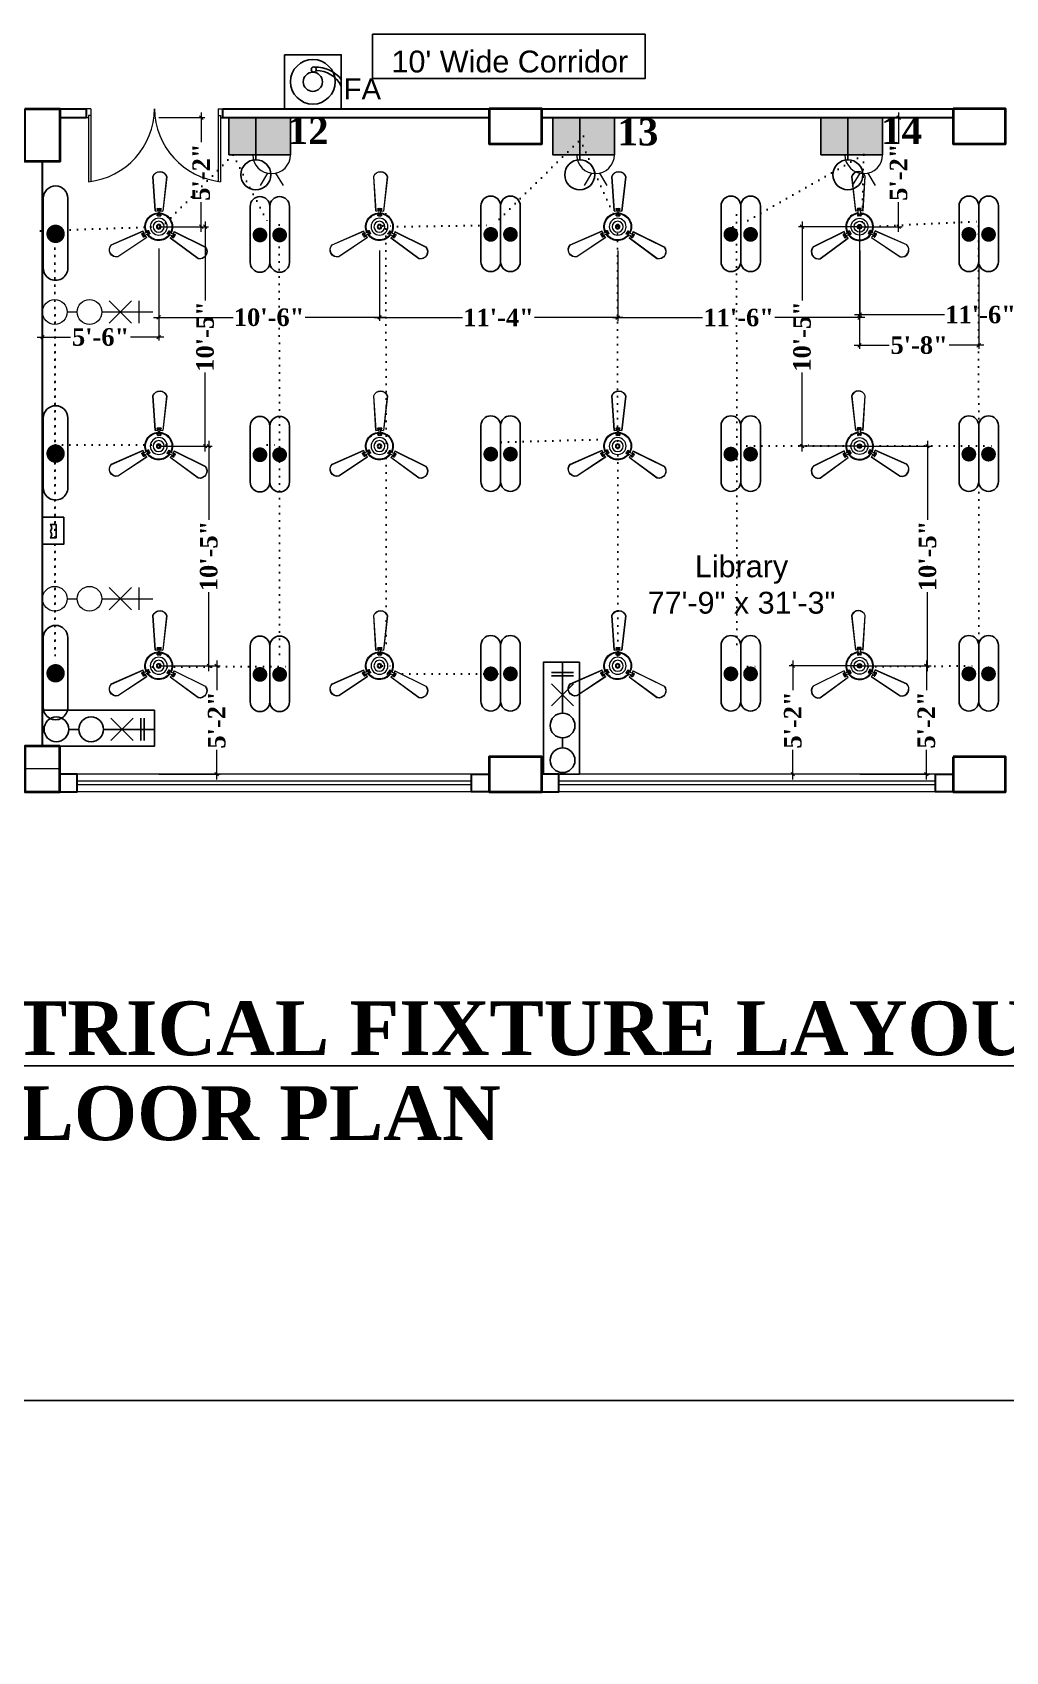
# Model space of a CAD drawing. Header units: inches. Extents: x -12 to 20935469, y -1604 to 24729220.
# Drawn here: x 20824226 to 20824782, y 24642678 to 24643603 of the extents above; entities that cross this region are included whole.
import ezdxf

# ---------------------------------------------------------------- set-up
doc = ezdxf.new("R2010")
doc.units = ezdxf.units.IN
doc.header["$LTSCALE"] = 0.03
doc.header["$MEASUREMENT"] = 0
doc.header["$PDMODE"] = 32
doc.header["$PDSIZE"] = 15
doc.linetypes.add('ACAD_ISO08W100', pattern=[36, 24, -3, 6, -3])
doc.linetypes.add('DOT', pattern=[0.25, 0, -0.25])
for name, color, linetype, lineweight in [('0-elect.fixture-3 fan', 200, 'Continuous', 20), ('2', 7, 'Continuous', 9), ('column', 1, 'Continuous', 40), ('Dimiention', 75, 'Continuous', 18), ('Door', 7, 'Continuous', 18), ('DOUBLE LIGHT', 210, 'Continuous', 0), ('E-CF', 4, 'Continuous', 30), ('Grid Line', 252, 'Continuous', 18), ('line', 7, 'Continuous', 9), ('Main Wall', 7, 'Continuous', 30), ('wind.', 150, 'Continuous', 20)]:
    doc.layers.add(name, color=color, linetype=linetype, lineweight=lineweight)
for name, color, linetype in [('ac 3p', 112, 'Continuous'), ('BL TEXT', 7, 'Continuous'), ('DIM TEXT 2025', 7, 'Continuous'), ('ELECTRICAL FITTINGS', 130, 'Continuous'), ('fire alarm', 10, 'Continuous'), ('H', 154, 'Continuous'), ('QP TEX', 7, 'Continuous'), ('SB TEXT', 215, 'DOT'), ('TEXT', 7, 'Continuous'), ('w', 188, 'DOT')]:
    doc.layers.add(name, color=color, linetype=linetype)
doc.styles.add('2', font='swisscl.ttf')
doc.styles.add('RomanS', font='arial.ttf', dxfattribs={"height": 12})
doc.styles.get("Standard").update_dxf_attribs({"font": 'timesbd.ttf'})
doc.dimstyles.new('arch grid', dxfattribs={"dimtxt": 250, "dimasz": 100, "dimexe": 10, "dimexo": 10, "dimgap": 0.09, "dimtad": 0, "dimdec": 0, "dimzin": 0, "dimdsep": 46, "dimtxsty": 'Standard', "dimblk": 'DOT', "dimcen": 50, "dimdle": 50, "dimclrd": 256, "dimclre": 256, "dimadec": 0, "dimazin": 0, "dimtfac": 1, "dimtdec": 0, "dimtofl": 0, "dimtmove": 0, "dimatfit": 3, "dimldrblk": 'DOT', "dimfxl": 200, "dimfxlon": 1, "dimtolj": 1, "dimtzin": 0, "dimlwd": -1, "dimlwe": -1, "dimarcsym": 1})
doc.dimstyles.new('Standard 8', dxfattribs={"dimtxt": 7, "dimasz": 2, "dimexe": 2, "dimexo": 2, "dimgap": 2, "dimtad": 0, "dimdec": 0, "dimzin": 3, "dimdsep": 46, "dimlunit": 4, "dimtxsty": 'Standard', "dimblk": 'OBLIQUE', "dimcen": 3, "dimdle": 3, "dimclrd": 256, "dimclre": 256, "dimclrt": 256, "dimadec": 0, "dimazin": 0, "dimtfac": 1, "dimtdec": 0, "dimtix": 1, "dimtofl": 0, "dimtmove": 0, "dimatfit": 0, "dimldrblk": 'OBLIQUE', "dimfxl": 1, "dimtolj": 1, "dimtzin": 0, "dimlwd": -1, "dimlwe": -1, "dimarcsym": 0})

# ---------------------------------------------------------------- blocks, each defined once
blk = doc.blocks.new('E-CF')
at = {"layer": '0-elect.fixture-3 fan', "color": 230, "linetype": 'ByBlock', "lineweight": 13, "ltscale": 5}
for p, q in [((-1.45, 6.53), (-2.38, 20.87)), ((-1.35, 6.55), (-2.29, 20.85)), ((3.24, 20.73), (1.65, 6.48)), ((3.34, 20.73), (1.74, 6.45)), ((-19.63, -7.46), (-6.46, -1.71)), ((-19.57, -7.54), (-6.43, -1.8)), ((-4.99, -4.44), (-16.92, -12.4)), ((-4.93, -4.51), (-16.88, -12.49)), ((16.28, -13.26), (4.71, -4.73)), ((16.32, -13.17), (4.78, -4.66)), ((6.34, -2.1), (19.2, -8.44)), ((6.37, -2.01), (19.25, -8.36))]:
    blk.add_line(p, q, dxfattribs=at)
at = {"layer": '0-elect.fixture-3 fan', "color": 232, "linetype": 'ByBlock', "lineweight": 13, "ltscale": 5}
for p, q in [((-0.33, 6.68), (-0.62, 7.28)), ((-0.29, 7.46), (-0.15, 7.2)), ((-0.02, 6.87), (0.23, 7.01)), ((0.48, 7.43), (0.62, 7.18)), ((0.63, 6.66), (0.96, 7.25)), ((-0.35, 5.43), (-0.66, 4.81)), ((-0.35, 4.97), (-0.22, 4.72)), ((0.04, 5.2), (0.29, 5.33)), ((0.42, 4.9), (0.56, 4.65)), ((0.6, 5.41), (0.87, 4.78)), ((-6.08, -2.77), (-6.75, -2.79)), ((-6.68, -3.29), (-6.53, -3.05)), ((-6.31, -3.97), (-6.16, -3.73)), ((-5.94, -3.44), (-6.18, -3.29)), ((-5.62, -3.61), (-6, -4.17)), ((-4.99, -2.18), (-4.57, -1.62)), ((-4.52, -2.55), (-4.76, -2.41)), ((-4.53, -3.01), (-3.84, -2.97)), ((-4.46, -2.08), (-4.31, -1.83)), ((-4.13, -2.78), (-3.98, -2.54)), ((4.38, -3.22), (3.69, -3.14)), ((4.03, -2.81), (3.74, -2.8)), ((4.47, -2.17), (4.18, -2.17)), ((4.47, -2.63), (4.47, -2.91)), ((4.87, -2.41), (4.49, -1.83)), ((5.44, -3.87), (5.79, -4.45)), ((6.19, -4.13), (5.9, -4.12)), ((5.94, -3.05), (6.61, -3.1)), ((5.95, -3.42), (5.94, -3.7)), ((6.6, -3.47), (6.31, -3.46))]:
    blk.add_line(p, q, dxfattribs=at)
at = {"layer": '0-elect.fixture-3 fan', "color": 5, "lineweight": 13}
blk.add_line((0, 0), (0, 0), dxfattribs=at)
at = {"layer": '0-elect.fixture-3 fan', "color": 230, "linetype": 'ByBlock', "lineweight": 13, "ltscale": 5, "extrusion": (0, 0, -1)}
for centre, major_axis, start_param, end_param in [((0.46, 19.91), (-2.12, 2.12), 5.823867, 8.359631), ((0.46, 19.91), (-2.05, 2.05), 5.830329, 8.353169), ((0, 0), (-4.05, 4.05), 5.068563, 7.021343), ((0, 0), (-3.85, 3.85), 5.085186, 7.003917), ((0, 0), (4.72, 4.72), -1.003222, -0.833722), ((0, 0), (-4.05, 4.05), 0.879773, 2.832553), ((0, 0), (-3.85, 3.85), 0.896396, 2.815126), ((0, 0), (4.72, 4.72), -0.690743, -0.521244), ((0, 0), (-4.72, 4.72), 5.068843, 5.238343), ((0, 0), (4.72, 4.72), 3.185569, 3.355068), ((0, 0), (4.05, 4.05), 1.403372, 3.356151), ((0, 0), (-3.85, 3.85), 2.990791, 4.909522), ((0, 0), (4.72, 4.72), 1.403652, 1.573151), ((0, 0), (-4.72, 4.72), 2.66197, 2.831469), ((-17.47, -9.55), (-2.12, 2.12), 3.729471, 6.265236), ((-17.47, -9.55), (-2.05, 2.05), 3.735934, 6.258773), ((17, -10.35), (-2.12, 2.12), 1.635076, 4.170841), ((17, -10.35), (2.05, 2.05), 0.070743, 2.593582)]:
    blk.add_ellipse(centre, major_axis=major_axis, ratio=1, start_param=start_param, end_param=end_param, dxfattribs=at)
at = {"layer": '0-elect.fixture-3 fan', "color": 232, "linetype": 'ByBlock', "lineweight": 13, "ltscale": 5, "extrusion": (0, 0, -1)}
for centre, major_axis, start_param, end_param in [((-0.41, 7.39), (-0.169, 0.169), 5.038692, 7.013305), ((0, 0), (5.4, 5.4), -0.840677, -0.683789), ((-0.22, 7.33), (0.101, 0.101), 3.926991, 10.210176), ((0.11, 6.94), (0.101, 0.101), 3.926991, 10.210176), ((0.55, 7.31), (0.101, 0.101), 3.926991, 10.210176), ((0.75, 7.36), (-0.169, 0.169), 0.887007, 2.86162), ((-0.44, 4.71), (0.169, 0.169), 2.26283, 4.381754), ((-0.28, 4.84), (0.101, 0.101), 3.926991, 10.210176), ((0, 0), (3.17, 3.17), -0.878763, -0.645703), ((-2.18, 6.1), (-1.37, 1.37), 2.052913, 2.705807), ((0.17, 5.27), (0.101, 0.101), 3.926991, 10.210176), ((0.49, 4.78), (0.101, 0.101), 3.926991, 10.210176), ((2.58, 5.99), (1.46, 1.46), 3.643048, 4.257264), ((0.66, 4.68), (0.169, 0.169), 0.376965, 2.49589), ((-6.75, -3.02), (0.169, 0.169), 3.505001, 5.479614), ((0, 0), (-5.4, 5.4), 4.91891, 5.075797), ((-6.6, -3.17), (0.101, 0.101), 3.926991, 10.210176), ((-6.19, -4.04), (0.169, 0.169), 1.373501, 3.348114), ((-6.24, -3.85), (0.101, 0.101), 3.926991, 10.210176), ((-6.06, -3.36), (0.101, 0.101), 3.926991, 10.210176), ((-6.47, -0.75), (1.46, 1.46), 1.548653, 2.162869), ((-4.19, -4.93), (-1.37, 1.37), 6.241703, 6.894597), ((-4.64, -2.48), (-0.101, 0.101), 5.497787, 11.780972), ((-4.38, -1.76), (-0.169, 0.169), 6.136552, 8.255476), ((-4.38, -1.96), (-0.101, 0.101), 5.497787, 11.780972), ((-4.05, -2.66), (0.101, 0.101), 3.926991, 10.210176), ((0, 0), (-3.17, 3.17), 4.880824, 5.113884), ((-3.86, -2.73), (0.169, 0.169), 0.168435, 2.287359), ((3.72, -2.9), (0.169, 0.169), 2.471361, 4.590285), ((0, 0), (-3.17, 3.17), 2.786429, 3.019489), ((3.89, -2.81), (0.101, 0.101), 3.926991, 10.210176), ((4.29, -1.97), (-0.169, 0.169), 5.928021, 8.046946), ((4.33, -2.17), (0.101, 0.101), 3.926991, 10.210176), ((4.47, -2.77), (0.101, 0.101), 3.926991, 10.210176), ((3.89, -5.22), (-1.46, 1.46), 1.025054, 1.63927), ((6.36, -1.16), (1.37, 1.37), 2.576511, 3.229406), ((6, -4.32), (-0.169, 0.169), 2.981402, 4.956015), ((5.95, -3.56), (-0.101, 0.101), 5.497787, 11.780972), ((6.05, -4.13), (0.101, 0.101), 3.926991, 10.210176), ((0, 0), (-5.4, 5.4), 2.824515, 2.981402), ((6.45, -3.47), (-0.101, 0.101), 5.497787, 11.780972), ((6.6, -3.33), (-0.169, 0.169), 0.849902, 2.824515)]:
    blk.add_ellipse(centre, major_axis=major_axis, ratio=1, start_param=start_param, end_param=end_param, dxfattribs=at)
at = {"layer": '0-elect.fixture-3 fan', "linetype": 'ByBlock', "lineweight": 13, "ltscale": 5, "extrusion": (0, 0, -1)}
blk.add_ellipse((0.01, 0.03), major_axis=(-2.47, 2.47), ratio=1, start_param=5.497787, end_param=11.780972, dxfattribs=at)
at = {"layer": '0-elect.fixture-3 fan', "color": 200, "linetype": 'ByBlock', "lineweight": 13, "ltscale": 5, "extrusion": (0, 0, -1)}
blk.add_ellipse((0, 0), major_axis=(-1.61, 1.61), ratio=1, start_param=5.497787, end_param=11.780972, dxfattribs=at)
at = {"layer": '0-elect.fixture-3 fan', "color": 190, "linetype": 'ByBlock', "lineweight": 13, "ltscale": 5, "extrusion": (0, 0, -1)}
for major_axis, start_param, end_param in [((0.666, 0.666), 3.926991, 10.210176), ((-0.461, 0.461), 5.497787, 11.780972)]:
    blk.add_ellipse((0, 0), major_axis=major_axis, ratio=1, start_param=start_param, end_param=end_param, dxfattribs=at)
blk = doc.blocks.new('_Oblique')
at = {"color": 0, "linetype": 'ByBlock', "lineweight": -2}
blk.add_line((-0.5, -0.5), (0.5, 0.5), dxfattribs=at)
blk = doc.blocks.new('*D288')
at = {"layer": 'Defpoints', "color": 0, "transparency": 16777216}
for p in [(20824698.34, 24643553.9), (20824720.63, 24643553.9), (20824698.34, 24643491.61)]:
    blk.add_point(p, dxfattribs=at)
at = {"layer": 'DIM TEXT 2025', "lineweight": 0, "transparency": 16777216}
for p, q in [((20824720.63, 24643556.9), (20824720.63, 24643539.87)), ((20824698.34, 24643553.9), (20824722.63, 24643553.9)), ((20824720.63, 24643488.61), (20824720.63, 24643505.64)), ((20824698.34, 24643491.61), (20824722.63, 24643491.61))]:
    blk.add_line(p, q, dxfattribs=at)
at = {"layer": 'DIM TEXT 2025', "lineweight": 0, "transparency": 16777216, "xscale": 2, "yscale": 2, "zscale": 2}
for p, rotation in [((20824720.63, 24643553.9), 90), ((20824720.63, 24643491.61), 270)]:
    blk.add_blockref('_Oblique', p, dxfattribs=dict(at, rotation=rotation))
at = {"layer": 'DIM TEXT 2025', "lineweight": 0, "transparency": 16777216, "insert": (20824720.63, 24643522.75), "char_height": 10, "attachment_point": 5, "rotation": 90}
blk.add_mtext('\\A1;5\'-2"', dxfattribs=at)
blk = doc.blocks.new('*D289')
at = {"layer": 'Defpoints', "color": 0, "transparency": 16777216}
for p in [(20824698.34, 24643366.3), (20824698.34, 24643240.82), (20824737.17, 24643240.82)]:
    blk.add_point(p, dxfattribs=at)
at = {"layer": 'DIM TEXT 2025', "lineweight": 0, "transparency": 16777216}
for p, q in [((20824698.34, 24643366.3), (20824739.17, 24643366.3)), ((20824737.17, 24643369.3), (20824737.17, 24643324.13)), ((20824737.17, 24643237.82), (20824737.17, 24643282.98)), ((20824698.34, 24643240.82), (20824739.17, 24643240.82))]:
    blk.add_line(p, q, dxfattribs=at)
at = {"layer": 'DIM TEXT 2025', "lineweight": 0, "transparency": 16777216, "xscale": 2, "yscale": 2, "zscale": 2}
for p, rotation in [((20824737.17, 24643366.3), 90), ((20824737.17, 24643240.82), 270)]:
    blk.add_blockref('_Oblique', p, dxfattribs=dict(at, rotation=rotation))
at = {"layer": 'DIM TEXT 2025', "lineweight": 0, "transparency": 16777216, "insert": (20824737.17, 24643303.56), "char_height": 10, "attachment_point": 5, "rotation": 90}
blk.add_mtext('\\A1;10\'-5"', dxfattribs=at)
blk = doc.blocks.new('*D176')
at = {"layer": 'Defpoints', "color": 0, "transparency": 16777216}
for p in [(20824698.34, 24643240.82), (20824698.59, 24643178.92), (20824736.49, 24643178.92)]:
    blk.add_point(p, dxfattribs=at)
at = {"layer": 'DIM TEXT 2025', "lineweight": 0, "transparency": 16777216}
for p, q in [((20824736.49, 24643243.82), (20824736.49, 24643226.98)), ((20824698.34, 24643240.82), (20824738.49, 24643240.82)), ((20824736.49, 24643175.92), (20824736.49, 24643192.75)), ((20824698.59, 24643178.92), (20824738.49, 24643178.92))]:
    blk.add_line(p, q, dxfattribs=at)
at = {"layer": 'DIM TEXT 2025', "lineweight": 0, "transparency": 16777216, "xscale": 2, "yscale": 2, "zscale": 2}
for p, rotation in [((20824736.49, 24643240.82), 90), ((20824736.49, 24643178.92), 270)]:
    blk.add_blockref('_Oblique', p, dxfattribs=dict(at, rotation=rotation))
at = {"layer": 'DIM TEXT 2025', "lineweight": 0, "transparency": 16777216, "insert": (20824736.49, 24643209.87), "char_height": 10, "attachment_point": 5, "rotation": 90}
blk.add_mtext('\\A1;5\'-2"', dxfattribs=at)
blk = doc.blocks.new('*D177')
at = {"layer": 'Defpoints', "color": 0, "transparency": 16777216}
for p in [(20824698.34, 24643491.61), (20824766.35, 24643491.61), (20824766.35, 24643423.92)]:
    blk.add_point(p, dxfattribs=at)
at = {"layer": 'DIM TEXT 2025', "lineweight": 0, "transparency": 16777216}
for p, q in [((20824698.34, 24643491.61), (20824698.34, 24643421.92)), ((20824766.35, 24643491.61), (20824766.35, 24643421.92)), ((20824695.34, 24643423.92), (20824715.23, 24643423.92)), ((20824769.35, 24643423.92), (20824749.46, 24643423.92))]:
    blk.add_line(p, q, dxfattribs=at)
at = {"layer": 'DIM TEXT 2025', "lineweight": 0, "transparency": 16777216, "xscale": 2, "yscale": 2, "zscale": 2, "rotation": 180}
blk.add_blockref('_Oblique', (20824698.34, 24643423.92), dxfattribs=at)
at = {"layer": 'DIM TEXT 2025', "lineweight": 0, "transparency": 16777216, "xscale": 2, "yscale": 2, "zscale": 2}
blk.add_blockref('_Oblique', (20824766.35, 24643423.92), dxfattribs=at)
at = {"layer": 'DIM TEXT 2025', "lineweight": 0, "transparency": 16777216, "insert": (20824732.34, 24643423.92), "char_height": 10, "attachment_point": 5}
blk.add_mtext('\\A1;5\'-8"', dxfattribs=at)
blk = doc.blocks.new('*D178')
at = {"layer": 'Defpoints', "color": 0, "transparency": 16777216}
for p in [(20824698.42, 24643491.65), (20824665.53, 24643366.3), (20824698.4, 24643366.3)]:
    blk.add_point(p, dxfattribs=at)
at = {"layer": 'DIM TEXT 2025', "lineweight": 0, "transparency": 16777216}
for p, q in [((20824665.53, 24643494.65), (20824665.53, 24643449.55)), ((20824698.42, 24643491.65), (20824663.53, 24643491.65)), ((20824665.53, 24643363.3), (20824665.53, 24643408.4)), ((20824698.4, 24643366.3), (20824663.53, 24643366.3))]:
    blk.add_line(p, q, dxfattribs=at)
at = {"layer": 'DIM TEXT 2025', "lineweight": 0, "transparency": 16777216, "xscale": 2, "yscale": 2, "zscale": 2}
for p, rotation in [((20824665.53, 24643491.65), 90), ((20824665.53, 24643366.3), 270)]:
    blk.add_blockref('_Oblique', p, dxfattribs=dict(at, rotation=rotation))
at = {"layer": 'DIM TEXT 2025', "lineweight": 0, "transparency": 16777216, "insert": (20824665.53, 24643428.97), "char_height": 10, "attachment_point": 5, "rotation": 90}
blk.add_mtext('\\A1;10\'-5"', dxfattribs=at)
blk = doc.blocks.new('*D179')
at = {"layer": 'Defpoints', "color": 0, "transparency": 16777216}
for p in [(20824698.4, 24643240.82), (20824660.25, 24643178.92), (20824698.15, 24643178.92)]:
    blk.add_point(p, dxfattribs=at)
at = {"layer": 'DIM TEXT 2025', "lineweight": 0, "transparency": 16777216}
for p, q in [((20824660.25, 24643243.82), (20824660.25, 24643226.98)), ((20824698.4, 24643240.82), (20824658.25, 24643240.82)), ((20824660.25, 24643175.92), (20824660.25, 24643192.75)), ((20824698.15, 24643178.92), (20824658.25, 24643178.92))]:
    blk.add_line(p, q, dxfattribs=at)
at = {"layer": 'DIM TEXT 2025', "lineweight": 0, "transparency": 16777216, "xscale": 2, "yscale": 2, "zscale": 2}
for p, rotation in [((20824660.25, 24643240.82), 90), ((20824660.25, 24643178.92), 270)]:
    blk.add_blockref('_Oblique', p, dxfattribs=dict(at, rotation=rotation))
at = {"layer": 'DIM TEXT 2025', "lineweight": 0, "transparency": 16777216, "insert": (20824660.25, 24643209.87), "char_height": 10, "attachment_point": 5, "rotation": 90}
blk.add_mtext('\\A1;5\'-2"', dxfattribs=at)
blk = doc.blocks.new('*D318')
at = {"layer": 'Defpoints', "color": 0, "transparency": 16777216}
for p in [(20824298.25, 24643491.61), (20824298.25, 24643366.3), (20824324.74, 24643366.3)]:
    blk.add_point(p, dxfattribs=at)
at = {"layer": 'DIM TEXT 2025', "lineweight": 0, "transparency": 16777216}
for p, q in [((20824324.74, 24643494.61), (20824324.74, 24643449.53)), ((20824298.25, 24643491.61), (20824326.74, 24643491.61)), ((20824324.74, 24643363.3), (20824324.74, 24643408.38)), ((20824298.25, 24643366.3), (20824326.74, 24643366.3))]:
    blk.add_line(p, q, dxfattribs=at)
at = {"layer": 'DIM TEXT 2025', "lineweight": 0, "transparency": 16777216, "xscale": 2, "yscale": 2, "zscale": 2}
for p, rotation in [((20824324.74, 24643491.61), 90), ((20824324.74, 24643366.3), 270)]:
    blk.add_blockref('_Oblique', p, dxfattribs=dict(at, rotation=rotation))
at = {"layer": 'DIM TEXT 2025', "lineweight": 0, "transparency": 16777216, "insert": (20824324.74, 24643428.95), "char_height": 10, "attachment_point": 5, "rotation": 90}
blk.add_mtext('\\A1;10\'-5"', dxfattribs=at)
blk = doc.blocks.new('*D319')
at = {"layer": 'Defpoints', "color": 0, "transparency": 16777216}
for p in [(20824298.25, 24643366.3), (20824298.25, 24643240.82), (20824326.85, 24643240.82)]:
    blk.add_point(p, dxfattribs=at)
at = {"layer": 'DIM TEXT 2025', "lineweight": 0, "transparency": 16777216}
for p, q in [((20824298.25, 24643366.3), (20824328.85, 24643366.3)), ((20824326.85, 24643369.3), (20824326.85, 24643324.13)), ((20824326.85, 24643237.82), (20824326.85, 24643282.98)), ((20824298.25, 24643240.82), (20824328.85, 24643240.82))]:
    blk.add_line(p, q, dxfattribs=at)
at = {"layer": 'DIM TEXT 2025', "lineweight": 0, "transparency": 16777216, "xscale": 2, "yscale": 2, "zscale": 2}
for p, rotation in [((20824326.85, 24643366.3), 90), ((20824326.85, 24643240.82), 270)]:
    blk.add_blockref('_Oblique', p, dxfattribs=dict(at, rotation=rotation))
at = {"layer": 'DIM TEXT 2025', "lineweight": 0, "transparency": 16777216, "insert": (20824326.85, 24643303.56), "char_height": 10, "attachment_point": 5, "rotation": 90}
blk.add_mtext('\\A1;10\'-5"', dxfattribs=at)
blk = doc.blocks.new('*D243')
at = {"layer": 'Defpoints', "color": 0, "transparency": 16777216}
for p in [(20824298.25, 24643240.82), (20824298.25, 24643178.92), (20824331.36, 24643178.92)]:
    blk.add_point(p, dxfattribs=at)
at = {"layer": 'DIM TEXT 2025', "lineweight": 0, "transparency": 16777216}
for p, q in [((20824331.36, 24643243.82), (20824331.36, 24643226.98)), ((20824298.25, 24643240.82), (20824333.36, 24643240.82)), ((20824331.36, 24643175.92), (20824331.36, 24643192.75)), ((20824298.25, 24643178.92), (20824333.36, 24643178.92))]:
    blk.add_line(p, q, dxfattribs=at)
at = {"layer": 'DIM TEXT 2025', "lineweight": 0, "transparency": 16777216, "xscale": 2, "yscale": 2, "zscale": 2}
for p, rotation in [((20824331.36, 24643240.82), 90), ((20824331.36, 24643178.92), 270)]:
    blk.add_blockref('_Oblique', p, dxfattribs=dict(at, rotation=rotation))
at = {"layer": 'DIM TEXT 2025', "lineweight": 0, "transparency": 16777216, "insert": (20824331.36, 24643209.87), "char_height": 10, "attachment_point": 5, "rotation": 90}
blk.add_mtext('\\A1;5\'-2"', dxfattribs=at)
blk = doc.blocks.new('*D244')
at = {"layer": 'Defpoints', "color": 0, "transparency": 16777216}
for p in [(20824298.25, 24643553.94), (20824322.54, 24643553.94), (20824298.25, 24643491.61)]:
    blk.add_point(p, dxfattribs=at)
at = {"layer": 'DIM TEXT 2025', "lineweight": 0, "transparency": 16777216}
for p, q in [((20824322.54, 24643556.94), (20824322.54, 24643539.89)), ((20824298.25, 24643553.94), (20824324.54, 24643553.94)), ((20824322.54, 24643488.61), (20824322.54, 24643505.66)), ((20824298.25, 24643491.61), (20824324.54, 24643491.61))]:
    blk.add_line(p, q, dxfattribs=at)
at = {"layer": 'DIM TEXT 2025', "lineweight": 0, "transparency": 16777216, "xscale": 2, "yscale": 2, "zscale": 2}
for p, rotation in [((20824322.54, 24643553.94), 90), ((20824322.54, 24643491.61), 270)]:
    blk.add_blockref('_Oblique', p, dxfattribs=dict(at, rotation=rotation))
at = {"layer": 'DIM TEXT 2025', "lineweight": 0, "transparency": 16777216, "insert": (20824322.54, 24643522.78), "char_height": 10, "attachment_point": 5, "rotation": 90}
blk.add_mtext('\\A1;5\'-2"', dxfattribs=at)
blk = doc.blocks.new('*D49')
at = {"layer": 'Defpoints', "color": 0, "transparency": 16777216}
for p in [(20824231.87, 24643479.13), (20824298.25, 24643479.13), (20824231.87, 24643428.58)]:
    blk.add_point(p, dxfattribs=at)
at = {"layer": 'DIM TEXT 2025', "lineweight": 0, "transparency": 16777216}
for p, q in [((20824231.87, 24643479.13), (20824231.87, 24643426.58)), ((20824298.25, 24643479.13), (20824298.25, 24643426.58)), ((20824228.87, 24643428.58), (20824247.95, 24643428.58)), ((20824301.25, 24643428.58), (20824282.18, 24643428.58))]:
    blk.add_line(p, q, dxfattribs=at)
at = {"layer": 'DIM TEXT 2025', "lineweight": 0, "transparency": 16777216, "xscale": 2, "yscale": 2, "zscale": 2, "rotation": 180}
blk.add_blockref('_Oblique', (20824231.87, 24643428.58), dxfattribs=at)
at = {"layer": 'DIM TEXT 2025', "lineweight": 0, "transparency": 16777216, "xscale": 2, "yscale": 2, "zscale": 2}
blk.add_blockref('_Oblique', (20824298.25, 24643428.58), dxfattribs=at)
at = {"layer": 'DIM TEXT 2025', "lineweight": 0, "transparency": 16777216, "insert": (20824265.06, 24643428.58), "char_height": 10, "attachment_point": 5}
blk.add_mtext('\\A1;5\'-6"', dxfattribs=at)
blk = doc.blocks.new('*D246')
at = {"layer": 'Defpoints', "color": 0, "transparency": 16777216}
for p in [(20824298.25, 24643478.03), (20824424.25, 24643478.03), (20824424.25, 24643439.84)]:
    blk.add_point(p, dxfattribs=at)
at = {"layer": 'DIM TEXT 2025', "lineweight": 0, "transparency": 16777216}
for p, q in [((20824298.25, 24643478.03), (20824298.25, 24643437.84)), ((20824424.25, 24643478.03), (20824424.25, 24643437.84)), ((20824295.25, 24643439.84), (20824340.67, 24643439.84)), ((20824427.25, 24643439.84), (20824381.83, 24643439.84))]:
    blk.add_line(p, q, dxfattribs=at)
at = {"layer": 'DIM TEXT 2025', "lineweight": 0, "transparency": 16777216, "xscale": 2, "yscale": 2, "zscale": 2, "rotation": 180}
blk.add_blockref('_Oblique', (20824298.25, 24643439.84), dxfattribs=at)
at = {"layer": 'DIM TEXT 2025', "lineweight": 0, "transparency": 16777216, "xscale": 2, "yscale": 2, "zscale": 2}
blk.add_blockref('_Oblique', (20824424.25, 24643439.84), dxfattribs=at)
at = {"layer": 'DIM TEXT 2025', "lineweight": 0, "transparency": 16777216, "insert": (20824361.25, 24643439.84), "char_height": 10, "attachment_point": 5}
blk.add_mtext('\\A1;10\'-6"', dxfattribs=at)
blk = doc.blocks.new('*D247')
at = {"layer": 'Defpoints', "color": 0, "transparency": 16777216}
for p in [(20824424.25, 24643478.03), (20824560.25, 24643478.03), (20824560.25, 24643439.8)]:
    blk.add_point(p, dxfattribs=at)
at = {"layer": 'DIM TEXT 2025', "lineweight": 0, "transparency": 16777216}
for p, q in [((20824424.25, 24643478.03), (20824424.25, 24643437.8)), ((20824560.25, 24643478.03), (20824560.25, 24643437.8)), ((20824421.25, 24643439.8), (20824471.67, 24643439.8)), ((20824563.25, 24643439.8), (20824512.83, 24643439.8))]:
    blk.add_line(p, q, dxfattribs=at)
at = {"layer": 'DIM TEXT 2025', "lineweight": 0, "transparency": 16777216, "xscale": 2, "yscale": 2, "zscale": 2, "rotation": 180}
blk.add_blockref('_Oblique', (20824424.25, 24643439.8), dxfattribs=at)
at = {"layer": 'DIM TEXT 2025', "lineweight": 0, "transparency": 16777216, "xscale": 2, "yscale": 2, "zscale": 2}
blk.add_blockref('_Oblique', (20824560.25, 24643439.8), dxfattribs=at)
at = {"layer": 'DIM TEXT 2025', "lineweight": 0, "transparency": 16777216, "insert": (20824492.25, 24643439.8), "char_height": 10, "attachment_point": 5}
blk.add_mtext('\\A1;11\'-4"', dxfattribs=at)
blk = doc.blocks.new('*D50')
at = {"layer": 'Defpoints', "color": 0, "transparency": 16777216}
for p in [(20824560.25, 24643478.03), (20824698.4, 24643478.03), (20824698.4, 24643439.7)]:
    blk.add_point(p, dxfattribs=at)
at = {"layer": 'DIM TEXT 2025', "lineweight": 0, "transparency": 16777216}
for p, q in [((20824560.25, 24643478.03), (20824560.25, 24643437.7)), ((20824698.4, 24643478.03), (20824698.4, 24643437.7)), ((20824557.25, 24643439.7), (20824608.75, 24643439.7)), ((20824701.4, 24643439.7), (20824649.9, 24643439.7))]:
    blk.add_line(p, q, dxfattribs=at)
at = {"layer": 'DIM TEXT 2025', "lineweight": 0, "transparency": 16777216, "xscale": 2, "yscale": 2, "zscale": 2, "rotation": 180}
blk.add_blockref('_Oblique', (20824560.25, 24643439.7), dxfattribs=at)
at = {"layer": 'DIM TEXT 2025', "lineweight": 0, "transparency": 16777216, "xscale": 2, "yscale": 2, "zscale": 2}
blk.add_blockref('_Oblique', (20824698.4, 24643439.7), dxfattribs=at)
at = {"layer": 'DIM TEXT 2025', "lineweight": 0, "transparency": 16777216, "insert": (20824629.33, 24643439.7), "char_height": 10, "attachment_point": 5}
blk.add_mtext('\\A1;11\'-6"', dxfattribs=at)
blk = doc.blocks.new('*D248')
at = {"layer": 'Defpoints', "color": 0, "transparency": 16777216}
for p in [(20824698.42, 24643478.06), (20824836.49, 24643478.03), (20824836.49, 24643441.4)]:
    blk.add_point(p, dxfattribs=at)
at = {"layer": 'DIM TEXT 2025', "lineweight": 0, "transparency": 16777216}
for p, q in [((20824698.42, 24643478.06), (20824698.42, 24643439.4)), ((20824836.49, 24643478.03), (20824836.49, 24643439.4)), ((20824695.42, 24643441.4), (20824746.88, 24643441.4)), ((20824839.49, 24643441.4), (20824788.03, 24643441.4))]:
    blk.add_line(p, q, dxfattribs=at)
at = {"layer": 'DIM TEXT 2025', "lineweight": 0, "transparency": 16777216, "xscale": 2, "yscale": 2, "zscale": 2, "rotation": 180}
blk.add_blockref('_Oblique', (20824698.42, 24643441.4), dxfattribs=at)
at = {"layer": 'DIM TEXT 2025', "lineweight": 0, "transparency": 16777216, "xscale": 2, "yscale": 2, "zscale": 2}
blk.add_blockref('_Oblique', (20824836.49, 24643441.4), dxfattribs=at)
at = {"layer": 'DIM TEXT 2025', "lineweight": 0, "transparency": 16777216, "insert": (20824767.45, 24643441.4), "char_height": 10, "attachment_point": 5}
blk.add_mtext('\\A1;11\'-6"', dxfattribs=at)
blk = doc.blocks.new('FDDF')
at = {"layer": 'line', "color": 6, "linetype": 'Continuous', "lineweight": 25, "ltscale": 50}
for p, q in [((7351582.6, 3307777.3), (7351582.6, 3307351.8)), ((7351732.3, 3307777.3), (7351732.3, 3307351.8))]:
    blk.add_line(p, q, dxfattribs=at)
at = {"layer": 'line', "color": 6, "linetype": 'Continuous', "lineweight": 40, "ltscale": 50, "const_width": 56.1}
blk.add_lwpolyline([(7351657.4, 3307596.9, 1), (7351657.4, 3307540.8, 1)], format="xyb", close=True, dxfattribs=at)
at = {"layer": 'line', "color": 6, "linetype": 'Continuous', "lineweight": 25, "ltscale": 50}
for centre, start, end in [((7351657.4, 3307777.3), 0, 180), ((7351657.4, 3307351.8), 180, 0)]:
    blk.add_arc(centre, 74.8, start, end, dxfattribs=at)
blk = doc.blocks.new('GGGGTG')
at = {"layer": 'line', "color": 5, "lineweight": -3, "xscale": -0.05365266185709679, "yscale": 0.05365266185709679, "zscale": 0.05365266185709679, "rotation": 270}
for p in [(11622999.06, 1222003.23), (11622999.06, 1221995.2)]:
    blk.add_blockref('FDDF', p, dxfattribs=at)
blk = doc.blocks.new('bulb')
at = {"layer": 'line', "color": 4, "lineweight": 25, "ltscale": 50}
for p, q in [((20823168.7, 24658803.9), (20823168.7, 24658777.6)), ((20823168.7, 24658790.8), (20823209.9, 24658790.8))]:
    blk.add_line(p, q, dxfattribs=at)
blk.add_circle((20823224.6, 24658790.8), 14.7, dxfattribs=at)
blk = doc.blocks.new('fgftrfteter')
at = {"layer": 'Dimiention', "color": 4, "ltscale": 50}
for p, q in [((4580895, 2288123), (4580808, 2288269)), ((4580989, 2288123), (4581076, 2288269)), ((4580720, 2287906), (4581164, 2287906))]:
    blk.add_line(p, q, dxfattribs=at)
blk.add_arc((4580942, 2287906), 222, 0, 180, dxfattribs=at)
blk = doc.blocks.new('2PIN')
at = {"layer": 'H', "true_color": 0x000000, "transparency": 33554567}
h = blk.add_hatch(color=18, dxfattribs=at)
h.dxf.hatch_style = 1
h.paths.add_polyline_path([(20823027, 24658981.2), (20822972.3, 24658981.2), (20822972.3, 24658948.3), (20823027, 24658948.3)])
blk.add_lwpolyline([(20822972.3, 24658981.2), (20823027, 24658981.2), (20823027, 24658948.3), (20822972.3, 24658948.3)], close=True)
at = {"layer": '2', "color": 6, "lineweight": 25, "transparency": 33554648, "xscale": 0.07559514081214198, "yscale": 0.07559514081214198, "zscale": 0.07559514081214198}
blk.add_blockref('fgftrfteter', (20476692.1, 24486026.6), dxfattribs=at)
blk = doc.blocks.new('gy')
at = {"layer": 'Dimiention', "color": 18, "ltscale": 50, "true_color": 0x000000}
for p, q in [((3543696.38, 5183214.14), (3543682.58, 5183214.14)), ((3543686.26, 5183217.13), (3543686.26, 5183211.14)), ((3543688.4, 5183217.13), (3543694.39, 5183211.14)), ((3543694.39, 5183217.13), (3543688.4, 5183211.14)), ((3543705.77, 5183214.14), (3543703.06, 5183214.14))]:
    blk.add_line(p, q, dxfattribs=at)
for centre in [(3543699.72, 5183214.14), (3543709.11, 5183214.14)]:
    blk.add_circle(centre, 3.34, dxfattribs=at)
blk = doc.blocks.new('ethernet port')
at = {"layer": 'ELECTRICAL FITTINGS'}
blk.add_lwpolyline([(-5056.1, -4355.3), (-4966.7, -4355.3), (-4966.7, -4426.7), (-5056.1, -4426.7)], close=True, dxfattribs=at)
blk.add_lwpolyline([(-5032, -4401.1), (-5032, -4381.4), (-4986.9, -4381.4), (-4986.9, -4401.1)], dxfattribs=at)
for centre in [(-5020.7, -4410.9), (-4998.2, -4410.9)]:
    blk.add_arc(centre, 15, 41.1385, 138.8615, dxfattribs=at)
blk = doc.blocks.new('GRID')
at = {"layer": 'Grid Line', "color": 252, "linetype": 'ACAD_ISO08W100', "lineweight": 9, "ltscale": 80, "true_color": 0x939598}
blk.add_line((20820332.25, 24638499.48), (20819943.28, 24638499.48), dxfattribs=at)
blk = doc.blocks.new('ac 3p')
at = {"layer": 'ac 3p', "ltscale": 50}
for p, q in [((20827075.99, 24655115.55), (20827063.34, 24655128.19)), ((20827063.34, 24655115.55), (20827075.99, 24655128.19)), ((20827080.5, 24655115.55), (20827080.5, 24655128.19)), ((20827082.29, 24655115.55), (20827082.29, 24655128.19)), ((20827039.31, 24655121.87), (20827045.02, 24655121.87)), ((20827059.14, 24655121.87), (20827088.28, 24655121.87))]:
    blk.add_line(p, q, dxfattribs=at)
at = {"layer": 'ac 3p'}
blk.add_lwpolyline([(20827024.29, 24655132.76), (20827088.25, 24655132.76), (20827088.25, 24655112.25), (20827024.29, 24655112.25)], close=True, dxfattribs=at)
at = {"layer": 'ac 3p', "ltscale": 50}
for centre in [(20827032.25, 24655121.87), (20827052.08, 24655121.87)]:
    blk.add_circle(centre, 7.06, dxfattribs=at)
blk = doc.blocks.new('fire alrm')
at = {"layer": 'fire alarm'}
blk.add_lwpolyline([(20824372.37, 24663295.02), (20824404.8, 24663295.02), (20824404.8, 24663264.04), (20824372.37, 24663264.04)], close=True, dxfattribs=at)
at = {"layer": 'fire alarm', "ltscale": 50}
for centre, radius in [((20824388.59, 24663279.53), 12.75), ((20824388.58, 24663279.53), 5.49)]:
    blk.add_circle(centre, radius, dxfattribs=at)
at = {"layer": 'fire alarm'}
blk.add_circle((20824389.11, 24663286.53), 1.46, dxfattribs=at)
for centre, radius, start, end in [((20824390.38, 24663269.56), 18.31, 38.0837, 92.10277), ((20824390.4, 24663269.89), 16.11, 26.61592, 89.70005)]:
    blk.add_arc(centre, radius, start, end, dxfattribs=at)
at = {"insert": (20824406.14, 24663281.42), "char_height": 12, "attachment_point": 1, "style": 'RomanS'}
blk.add_mtext_dynamic_manual_height_columns('FA', width=21.6697, gutter_width=60, heights=[0], dxfattribs=at)
blk = doc.blocks.new('*D363')
at = {"ltscale": 50, "transparency": 16777216}
for p, q in [((3479.24, 24649574.13), (3479.24, 24649400.75)), ((3479.42, 24649524.13), (3469.24, 24649524.13)), ((3479.42, 24649400.75), (3469.24, 24649400.75)), ((3479.24, 24649400.75), (3479.24, 8350.74))]:
    blk.add_line(p, q, dxfattribs=at)
at = {"layer": 'Defpoints', "color": 0, "ltscale": 50, "transparency": 16777216}
for p in [(20846678.15, 24649524.13), (3479.24, 24649400.75), (20846678.15, 24649400.75)]:
    blk.add_point(p, dxfattribs=at)
at = {"ltscale": 50, "transparency": 16777216, "xscale": 100, "yscale": 100, "zscale": 100}
for p, rotation in [((3479.24, 24649524.13), 90), ((3479.24, 24649400.75), 270)]:
    blk.add_blockref('_Oblique', p, dxfattribs=dict(at, rotation=rotation))
at = {"color": 0, "ltscale": 50, "transparency": 16777216, "insert": (3479.24, 3397.61), "char_height": 250, "attachment_point": 5, "rotation": 90}
blk.add_mtext('\\A1;{\\H8.57143x;300mm}', dxfattribs=at)
blk = doc.blocks.new('_Dot')
at = {"color": 0, "linetype": 'ByBlock', "lineweight": -2}
blk.add_line((-0.5, 0), (-1, 0), dxfattribs=at)
at = {"color": 0, "linetype": 'ByBlock', "const_width": 0.5}
blk.add_lwpolyline([(-0.25, 0, 1), (0.25, 0, 1)], format="xyb", close=True, dxfattribs=at)

msp = doc.modelspace()

# ---------------------------------------------------------------- linework, layer by layer
for p, q in [((20824251.73, 24643168.92), (20824251.73, 24643168.92)), ((20824526.73, 24643168.92), (20824526.73, 24643168.92))]:
    msp.add_line(p, q)
msp.add_lwpolyline([(20824420.34, 24643601.52), (20824575.92, 24643601.52), (20824575.92, 24643576.26), (20824420.34, 24643576.26)], close=True)
at = {"layer": 'column', "lineweight": 40, "ltscale": 20}
for points in [[(20824221.87, 24643558.91), (20824241.87, 24643558.91), (20824241.87, 24643528.91), (20824221.87, 24643528.91)], [(20824486.87, 24643558.91), (20824486.87, 24643538.91), (20824516.87, 24643538.91), (20824516.87, 24643558.91)], [(20824751.73, 24643558.91), (20824751.73, 24643538.91), (20824781.73, 24643538.91), (20824781.73, 24643558.91)], [(20824241.87, 24643194.92), (20824221.87, 24643194.92), (20824221.87, 24643168.92), (20824241.87, 24643168.92)], [(20824516.87, 24643168.92), (20824516.87, 24643188.92), (20824486.87, 24643188.92), (20824486.87, 24643168.92)], [(20824751.73, 24643188.92), (20824751.73, 24643168.92), (20824781.73, 24643168.92), (20824781.73, 24643188.92)]]:
    msp.add_lwpolyline(points, close=True, dxfattribs=at)
at = {"layer": 'Defpoints'}
msp.add_lwpolyline([(20823799.23, 24644279.66), (20826238.09, 24644279.66), (20826238.09, 24642821.13), (20823799.23, 24642821.13)], close=True, dxfattribs=at)
at = {"layer": 'Door'}
for p, q in [((20824259.47, 24643558.91), (20824256.87, 24643558.91)), ((20824259.47, 24643558.91), (20824259.47, 24643517.33)), ((20824332.27, 24643558.91), (20824332.27, 24643517.33)), ((20824332.27, 24643558.91), (20824334.87, 24643558.91)), ((20824258.17, 24643553.89), (20824256.87, 24643553.89)), ((20824258.17, 24643555.19), (20824258.17, 24643517.31)), ((20824259.47, 24643555.19), (20824258.17, 24643555.19)), ((20824332.27, 24643555.19), (20824333.57, 24643555.19)), ((20824333.57, 24643555.19), (20824333.57, 24643517.31)), ((20824333.57, 24643553.89), (20824334.87, 24643553.89))]:
    msp.add_line(p, q, dxfattribs=at)
for centre, start, end in [((20824253.59, 24643559.35), 276.22174, 359.40937), ((20824338.15, 24643559.35), 180.59063, 263.77826)]:
    msp.add_arc(centre, 42.28, start, end, dxfattribs=at)
at = {"layer": 'Main Wall', "lineweight": 30}
for p, q in [((20824231.87, 24643558.89), (20824221.87, 24643558.89)), ((20824241.87, 24643558.91), (20824256.87, 24643558.91)), ((20824256.87, 24643558.91), (20824256.87, 24643553.9)), ((20824334.87, 24643558.91), (20824486.87, 24643558.91)), ((20824334.87, 24643553.9), (20824334.87, 24643558.91)), ((20824516.87, 24643558.91), (20824751.73, 24643558.91)), ((20824256.87, 24643553.9), (20824241.87, 24643553.9)), ((20824486.87, 24643553.9), (20824334.87, 24643553.9)), ((20824751.73, 24643553.89), (20824516.87, 24643553.9)), ((20824231.87, 24643194.92), (20824231.87, 24643528.92))]:
    msp.add_line(p, q, dxfattribs=at)
for points in [[(20824241.73, 24643168.92), (20824251.73, 24643168.92), (20824251.73, 24643178.92), (20824241.73, 24643178.92)], [(20824486.73, 24643168.92), (20824476.73, 24643168.92), (20824476.73, 24643178.92), (20824486.73, 24643178.92)], [(20824516.73, 24643168.92), (20824526.73, 24643168.92), (20824526.73, 24643178.92), (20824516.73, 24643178.92)], [(20824751.73, 24643168.92), (20824741.73, 24643168.92), (20824741.73, 24643178.92), (20824751.73, 24643178.92)]]:
    msp.add_lwpolyline(points, dxfattribs=at)
at = {"layer": 'w', "linetype": 'DOT', "lineweight": 30, "ltscale": 550, "transparency": 33554661}
for p, q in [((20824540.81, 24643543.33), (20824489.19, 24643492.54)), ((20824538.62, 24643541.89), (20824558.62, 24643497.07)), ((20824340.75, 24643532.77), (20824299.17, 24643490.7)), ((20824340.75, 24643532.77), (20824361.65, 24643491.73)), ((20824700.75, 24643532.77), (20824628.2, 24643491.62)), ((20824700.69, 24643532.78), (20824699.64, 24643491.59)), ((20824239.01, 24643492.16), (20824246.08, 24643492.16)), ((20824239.01, 24643492), (20824239.13, 24643240.87)), ((20824367.07, 24643492.62), (20824367.19, 24643241.48)), ((20824426.24, 24643492.16), (20824434.14, 24643492.16)), ((20824427.96, 24643498.89), (20824428.08, 24643247.75)), ((20824434.52, 24643491.69), (20824489.19, 24643492.54)), ((20824628.15, 24643498.33), (20824628.27, 24643247.19)), ((20824701.67, 24643491.56), (20824766.51, 24643494.76)), ((20824230.85, 24643489.34), (20824298.24, 24643491.65)), ((20824239.01, 24643491.63), (20824239.03, 24643243.7)), ((20824560.19, 24643491.87), (20824560.31, 24643240.73)), ((20824625.91, 24643491.49), (20824634.36, 24643491.49)), ((20824766.29, 24643491.87), (20824766.41, 24643240.73)), ((20824239.07, 24643367.05), (20824307.48, 24643367.05)), ((20824360.12, 24643367.05), (20824367.19, 24643367.05)), ((20824493.7, 24643368.61), (20824553.84, 24643370.2)), ((20824634.06, 24643366.52), (20824776.23, 24643366.52)), ((20824665.05, 24643367.01), (20824671.77, 24643367.01)), ((20824239.02, 24643239.91), (20824246.37, 24643239.94)), ((20824290.38, 24643240.14), (20824374.14, 24643240.53)), ((20824425.97, 24643240.76), (20824434.14, 24643240.8)), ((20824428.91, 24643236.23), (20824493.43, 24643236.23)), ((20824634.34, 24643240.43), (20824642.24, 24643240.43)), ((20824694.87, 24643240.43), (20824766.35, 24643240.82))]:
    msp.add_line(p, q, dxfattribs=at)
at = {"layer": 'wind.', "lineweight": 5}
for p, q in [((20824476.73, 24643178.92), (20824251.73, 24643178.92)), ((20824741.73, 24643178.92), (20824526.73, 24643178.92)), ((20824476.73, 24643174.92), (20824251.73, 24643174.92)), ((20824476.73, 24643172.92), (20824251.73, 24643172.92)), ((20824476.73, 24643168.92), (20824251.73, 24643168.92)), ((20824486.73, 24643172.92), (20824486.73, 24643172.92)), ((20824741.73, 24643174.92), (20824526.73, 24643174.92)), ((20824741.73, 24643172.92), (20824526.73, 24643172.92)), ((20824741.73, 24643168.92), (20824526.73, 24643168.92))]:
    msp.add_line(p, q, dxfattribs=at)

# ---------------------------------------------------------------- block references
msp.add_blockref('GRID', (3909.48, 4682.45))
for name, p, xscale, yscale, zscale, rotation in [('2PIN', (34213424.2, 40498040.88), 0.6429687876420657, 0.6429687876420657, 0.6429687876420657, 179.9980866176271), ('bulb', (35219944.23, 36799117.72), -0.5837749611745885, 0.5837749611745885, 0.5837749611745884, 89.9980867973189), ('2PIN', (34213609.11, 40498040.87), 0.6429687876420657, 0.6429687876420657, 0.6429687876420657, 179.9980866176271), ('bulb', (35220129.14, 36799117.72), -0.5837749611745885, 0.5837749611745885, 0.5837749611745884, 89.9980867973189), ('2PIN', (34213762.2, 40498040.87), 0.6429687876420657, 0.6429687876420657, 0.6429687876420657, 179.9980866176271), ('bulb', (35220282.22, 36799117.72), -0.5837749611745885, 0.5837749611745885, 0.5837749611745884, 89.9980867973189)]:
    msp.add_blockref(name, p, dxfattribs=dict(xscale=xscale, yscale=yscale, zscale=zscale, rotation=rotation))
at = {"layer": 'BL TEXT', "xscale": 0.1718153874953252, "yscale": 0.1718153874953252, "zscale": 0.1718153874953252, "rotation": 269.999864243838}
msp.add_blockref('ethernet port', (20824992.44, 24642457), dxfattribs=at)
at = {"layer": 'Dimiention', "xscale": 2.112111447955701, "yscale": 2.112111447955701, "zscale": 2.112111447955701, "rotation": 180}
for p in [(28308947.48, 35590968.84), (28308947.48, 35590805.06)]:
    msp.add_blockref('gy', p, dxfattribs=at)
at = {"layer": 'DOUBLE LIGHT', "yscale": 1.398727522837716, "zscale": 1.398727522837716}
for p, xscale, rotation in [((23085314.07, 41149113.59), -1.398727522837716, 89.99999999829816), ((23085445.84, 41149113.92), -1.398727522837716, 89.99999999829816), ((23085582.9, 41149113.92), -1.398727522837716, 89.99999999829816), ((18563813.94, 41149113.92), 1.398727522837716, 270), ((23085314.07, 41148988.08), -1.398727522837716, 89.99999999829816), ((23085445.84, 41148988.41), -1.398727522837716, 89.99999999829816), ((23085582.9, 41148988.41), -1.398727522837716, 89.99999999829816), ((18563813.94, 41148988.41), 1.398727522837716, 270), ((23085314.07, 41148862.6), -1.398727522837716, 89.99999999829816), ((23085445.84, 41148862.93), -1.398727522837716, 89.99999999829816), ((23085582.9, 41148862.93), -1.398727522837716, 89.99999999829816), ((18563813.94, 41148862.93), 1.398727522837716, 270)]:
    msp.add_blockref('GGGGTG', p, dxfattribs=dict(at, xscale=xscale, rotation=rotation))
at = {"layer": 'E-CF', "yscale": 1.378879578969062, "zscale": 1.378879578969062}
for p, xscale in [((20824298.25, 24643491.61), 1.378879578969062), ((20824424.25, 24643491.61), 1.378879578969062), ((20824560.25, 24643491.61), 1.378879578969062), ((20824698.34, 24643491.61), -1.378879578969062), ((20824298.25, 24643366.3), 1.378879578969062), ((20824424.25, 24643366.3), 1.378879578969062), ((20824560.25, 24643366.3), 1.378879578969062), ((20824698.34, 24643366.3), -1.378879578969062), ((20824298.25, 24643240.82), 1.378879578969062), ((20824424.25, 24643240.82), 1.378879578969062), ((20824560.25, 24643240.82), 1.378879578969062), ((20824698.34, 24643240.82), -1.378879578969062)]:
    msp.add_blockref('E-CF', p, dxfattribs=dict(at, xscale=xscale))
at = {"layer": 'line', "color": 5, "xscale": 0.09369666655797602, "yscale": 0.09369666655797602, "zscale": 0.09369666655797602, "rotation": 180.000000008674}
for p in [(21513065.15, 24953395.72), (21513065.15, 24953270.21), (21513065.15, 24953144.73)]:
    msp.add_blockref('FDDF', p, dxfattribs=at)
at = {"layer": 'QP TEX'}
for name, p in [('fire alrm', (-2.36, -19705.13)), ('ac 3p', (-2792.42, -11917.33))]:
    msp.add_blockref(name, p, dxfattribs=at)
at = {"layer": 'QP TEX', "rotation": 90}
msp.add_blockref('ac 3p', (45479650.66, 3816154.63), dxfattribs=at)

# ---------------------------------------------------------------- texts
at = {"insert": (20824088.62, 24643049.17, 0), "char_height": 30.7306, "width": 958.24, "attachment_point": 1, "line_spacing_factor": 0.947396}
msp.add_mtext('{\\LELECTRICAL FIXTURE LAYOUT PLAN \\P}9TH FLOOR PLAN', dxfattribs=at)
at = {"layer": 'SB TEXT', "char_height": 15.435, "width": 227.4581, "attachment_point": 8, "rotation": 0}
for s, insert in [('\\A1;12', (20824383.56, 24643538.81)), ('\\A1;13', (20824571.83, 24643537.82)), ('\\A1;14', (20824722.33, 24643538.81))]:
    msp.add_mtext(s, dxfattribs=dict(at, insert=insert))
at = {"layer": 'TEXT', "color": 30, "lineweight": 5, "ltscale": 20, "char_height": 12.4758, "attachment_point": 2, "style": '2'}
for s, width, insert in [("\\pxsm1,qc;{\\fArial|b0|i0|c0|p34;\\C0;10' Wide Corridor}", 227.8899, (20824498.65, 24643592.21)), ('\\pxsm1;{\\fArial|b0|i0|c0|p34;\\C0;Library\\P77\'-9" x 31\'-3" }', 269.4354, (20824630.95, 24643303.9))]:
    msp.add_mtext_dynamic_manual_height_columns(s, width=width, gutter_width=0.75, heights=[0], dxfattribs=dict(at, insert=insert))

# ---------------------------------------------------------------- dimensions: what is measured, and where the dimension line sits
at = {"ltscale": 50}
dim = msp.add_linear_dim(base=(3479.24, 24649400.75), p1=(20846678.15, 24649524.13), p2=(20846678.15, 24649400.75), angle=90, text='{\\H8.57143x;300mm}', dimstyle='arch grid', override={"dimblk1": 'Oblique', "dimblk2": 'Oblique', "dimsah": 1, "dimfxl": 0.18}, dxfattribs=at)
dim.commit()
dim.dimension.update_dxf_attribs({"geometry": '*D363', "text_midpoint": (3479.24, 3397.61), "dimtype": 160})
at = {"layer": 'DIM TEXT 2025', "lineweight": 0}
for base, p1, p2, picture, middle in [((20824322.54, 24643553.94), (20824298.25, 24643491.61), (20824298.25, 24643553.94), '*D244', (20824322.54, 24643522.78)), ((20824720.63, 24643553.9), (20824698.34, 24643491.61), (20824698.34, 24643553.9), '*D288', (20824720.63, 24643522.75)), ((20824324.74, 24643366.3), (20824298.25, 24643491.61), (20824298.25, 24643366.3), '*D318', (20824324.74, 24643428.95)), ((20824665.53, 24643366.3), (20824698.42, 24643491.65), (20824698.4, 24643366.3), '*D178', (20824665.53, 24643428.97)), ((20824326.85, 24643240.82), (20824298.25, 24643366.3), (20824298.25, 24643240.82), '*D319', (20824326.85, 24643303.56)), ((20824737.17, 24643240.82), (20824698.34, 24643366.3), (20824698.34, 24643240.82), '*D289', (20824737.17, 24643303.56)), ((20824331.36, 24643178.92), (20824298.25, 24643240.82), (20824298.25, 24643178.92), '*D243', (20824331.36, 24643209.87)), ((20824660.25, 24643178.92), (20824698.4, 24643240.82), (20824698.15, 24643178.92), '*D179', (20824660.25, 24643209.87)), ((20824736.49, 24643178.92), (20824698.34, 24643240.82), (20824698.59, 24643178.92), '*D176', (20824736.49, 24643209.87))]:
    dim = msp.add_linear_dim(base=base, p1=p1, p2=p2, angle=90, dimstyle='Standard 8', override={"dimtxt": 10, "dimexo": 0, "dimlwd": 0, "dimlwe": 0}, dxfattribs=at)
    dim.commit()
    dim.dimension.update_dxf_attribs({"geometry": picture, "text_midpoint": middle})
for base, p1, p2, picture, middle in [((20824766.35, 24643423.92), (20824698.34, 24643491.61), (20824766.35, 24643491.61), '*D177', (20824732.34, 24643423.92)), ((20824424.25, 24643439.84), (20824298.25, 24643478.03), (20824424.25, 24643478.03), '*D246', (20824361.25, 24643439.84)), ((20824560.25, 24643439.8), (20824424.25, 24643478.03), (20824560.25, 24643478.03), '*D247', (20824492.25, 24643439.8)), ((20824698.4, 24643439.7), (20824560.25, 24643478.03), (20824698.4, 24643478.03), '*D50', (20824629.33, 24643439.7)), ((20824836.49, 24643441.4), (20824698.42, 24643478.06), (20824836.49, 24643478.03), '*D248', (20824767.45, 24643441.4))]:
    dim = msp.add_linear_dim(base=base, p1=p1, p2=p2, dimstyle='Standard 8', override={"dimtxt": 10, "dimexo": 0, "dimlwd": 0, "dimlwe": 0}, dxfattribs=at)
    dim.commit()
    dim.dimension.update_dxf_attribs({"geometry": picture, "text_midpoint": middle})
dim = msp.add_linear_dim(base=(20824231.87, 24643428.58), p1=(20824298.25, 24643479.13), p2=(20824231.87, 24643479.13), dimstyle='Standard 8', override={"dimtxt": 10, "dimexo": 0, "dimlwd": 0, "dimlwe": 0}, dxfattribs=at)
dim.commit()
dim.dimension.update_dxf_attribs({"geometry": '*D49', "text_midpoint": (20824265.06, 24643428.58), "dimtype": 160})

doc.saveas('drawing.dxf')
